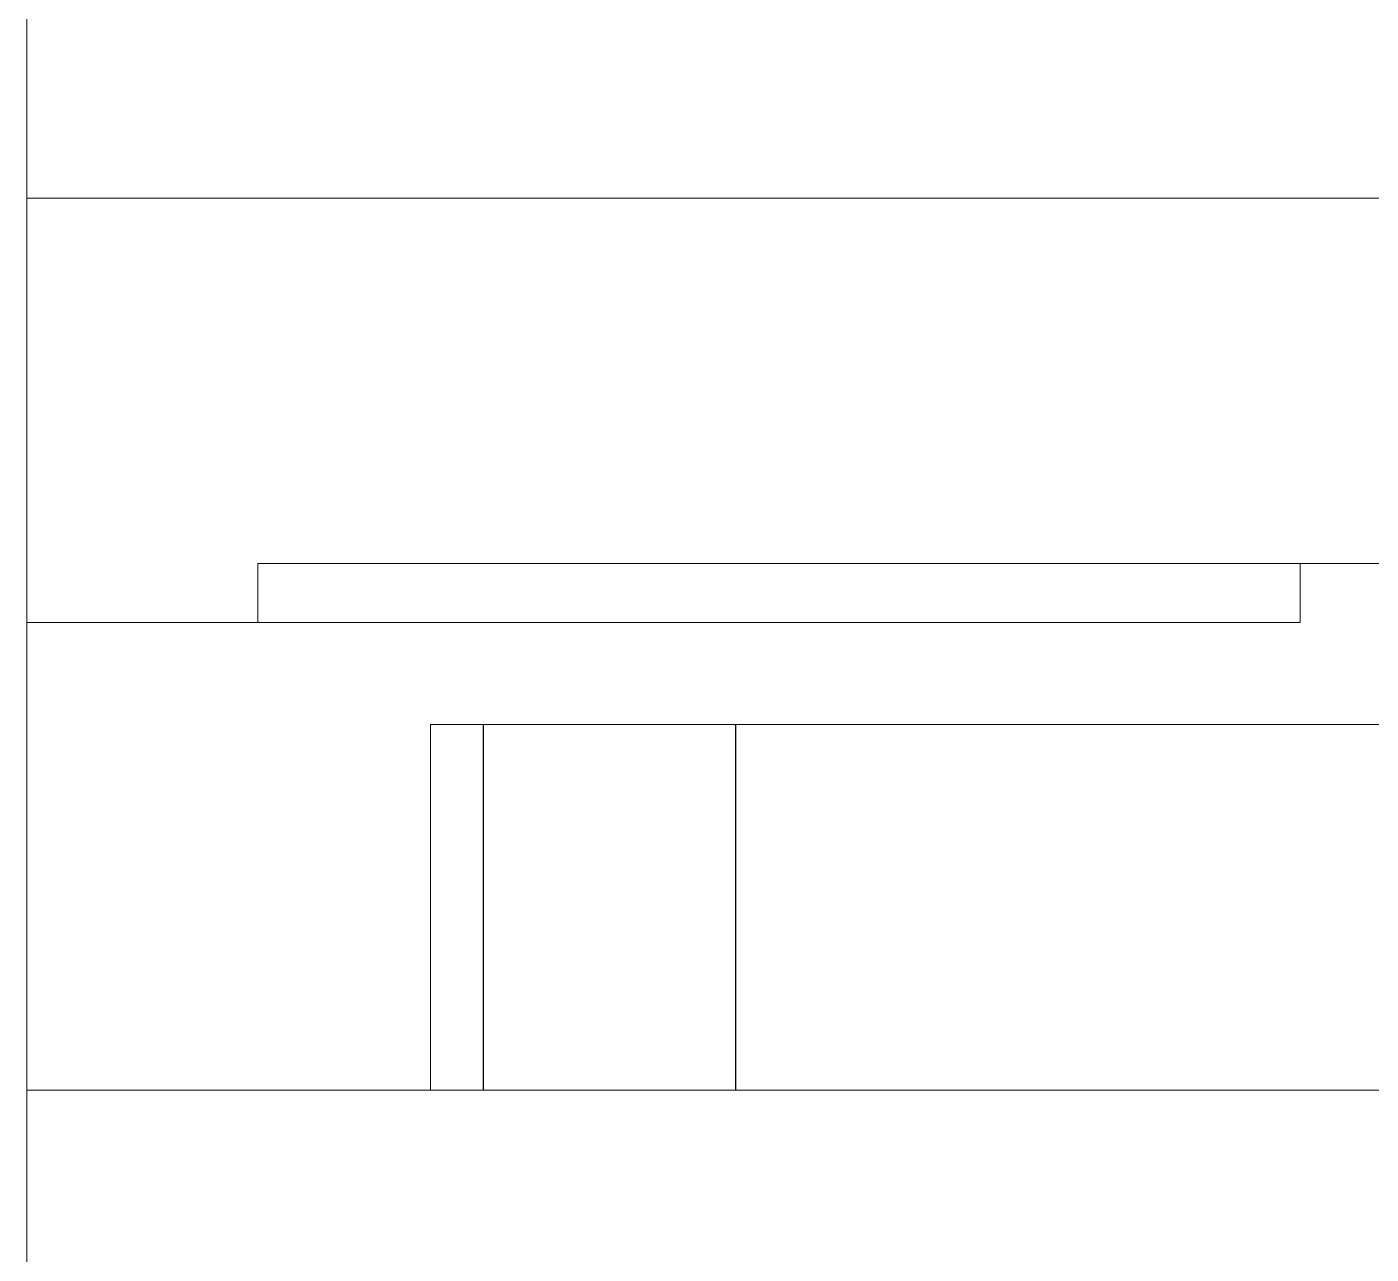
# Model space of a CAD drawing. Header units: millimetres. Extents: x 6750 to 121550, y -28210 to 66060.
# Drawn here: x 16093.574 to 16098.354, y 16131.34 to 16135.704 of the extents above; entities that cross this region are included whole.
import ezdxf

# ---------------------------------------------------------------- set-up
doc = ezdxf.new("R2010")
doc.units = ezdxf.units.MM
doc.layers.add('1', color=7, linetype='Continuous')

# ---------------------------------------------------------------- blocks, each defined once
blk = doc.blocks.new('1')
at = {"layer": '1', "color": 7, "linetype": 'Continuous', "lineweight": 13}
for p, q in [((40264.8237, 18110.099), (40264.8237, 18077.3463)), ((40266.6335, 18078.7963), (40266.4237, 18078.7963)), ((40266.4237, 18078.7963), (40266.4237, 18077.3463)), ((40266.6335, 18078.7963), (40267.6333, 18078.7963)), ((40277.0141, 18078.7963), (40267.6333, 18078.7963)), ((40264.8237, 18077.3463), (40266.6211, 18077.3463)), ((40264.8237, 18077.3463), (40264.8237, 18034.999)), ((40266.6335, 18077.3463), (40266.6209, 18077.3463)), ((40266.6335, 18077.3463), (40267.6333, 18077.3463)), ((40277.0141, 18077.3463), (40267.6333, 18077.3463))]:
    blk.add_line(p, q, dxfattribs=at)
at = {"layer": '1', "color": 7, "linetype": 'Continuous', "lineweight": 25}
for p, q in [((40266.6335, 18078.7963), (40266.6335, 18077.3463)), ((40267.6333, 18078.7963), (40267.6333, 18077.3463))]:
    blk.add_line(p, q, dxfattribs=at)
blk = doc.blocks.new('2')
at = {"layer": '1', "color": 7, "linetype": 'Continuous', "lineweight": 13}
for p, q in [((40322.1629, 18134.5815), (40322.1629, 18076.3476)), ((40322.1629, 18076.3476), (40322.1629, 18074.6634)), ((40337.1629, 18076.3476), (40322.1629, 18076.3476)), ((40323.0789, 18074.8979), (40323.0789, 18074.6634)), ((40336.246, 18074.8979), (40323.0789, 18074.8979)), ((40327.2129, 18074.6634), (40327.2129, 18074.898)), ((40323.0789, 18074.6634), (40322.1629, 18074.6634)), ((40323.0789, 18074.6634), (40327.2129, 18074.6634))]:
    blk.add_line(p, q, dxfattribs=at)

msp = doc.modelspace()

# ---------------------------------------------------------------- block references
at = {"xscale": 0.8966695132365401, "yscale": 0.8966695132365401, "zscale": 0.8966695132365401}
for name, p in [('2', (-20062.0798, -73.4144)), ('1', (-20010.6655, -77.4821))]:
    msp.add_blockref(name, p, dxfattribs=at)

doc.saveas('drawing.dxf')
